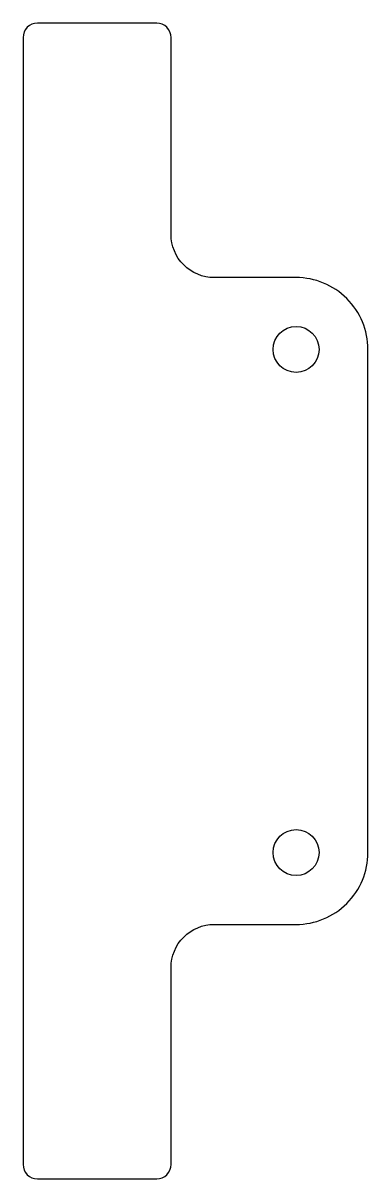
# Model space of a CAD drawing. Header units: millimetres. Extents: x -10.2 to 13.8, y -40.2 to 40.2.
import ezdxf

# ---------------------------------------------------------------- set-up
doc = ezdxf.new("R2010")
doc.units = ezdxf.units.MM

msp = doc.modelspace()

# ---------------------------------------------------------------- linework, layer by layer
msp.add_lwpolyline([(-10.249, -39.2, 0.414214), (-9.249, -40.2), (-0.95, -40.2, 0.414214), (0.05, -39.2), (0.05, -25.5, -0.414214), (3.05, -22.5), (8.75, -22.5, 0.414214), (13.75, -17.5), (13.75, 17.5, 0.414214), (8.75, 22.5), (3.05, 22.5, -0.414214), (0.05, 25.5), (0.05, 39.2, 0.414214), (-0.95, 40.2), (-9.249, 40.2, 0.414214), (-10.249, 39.2)], format="xyb", close=True)
for centre in [(8.75, 17.5), (8.75, -17.5)]:
    msp.add_circle(centre, 1.6)

doc.saveas('drawing.dxf')
